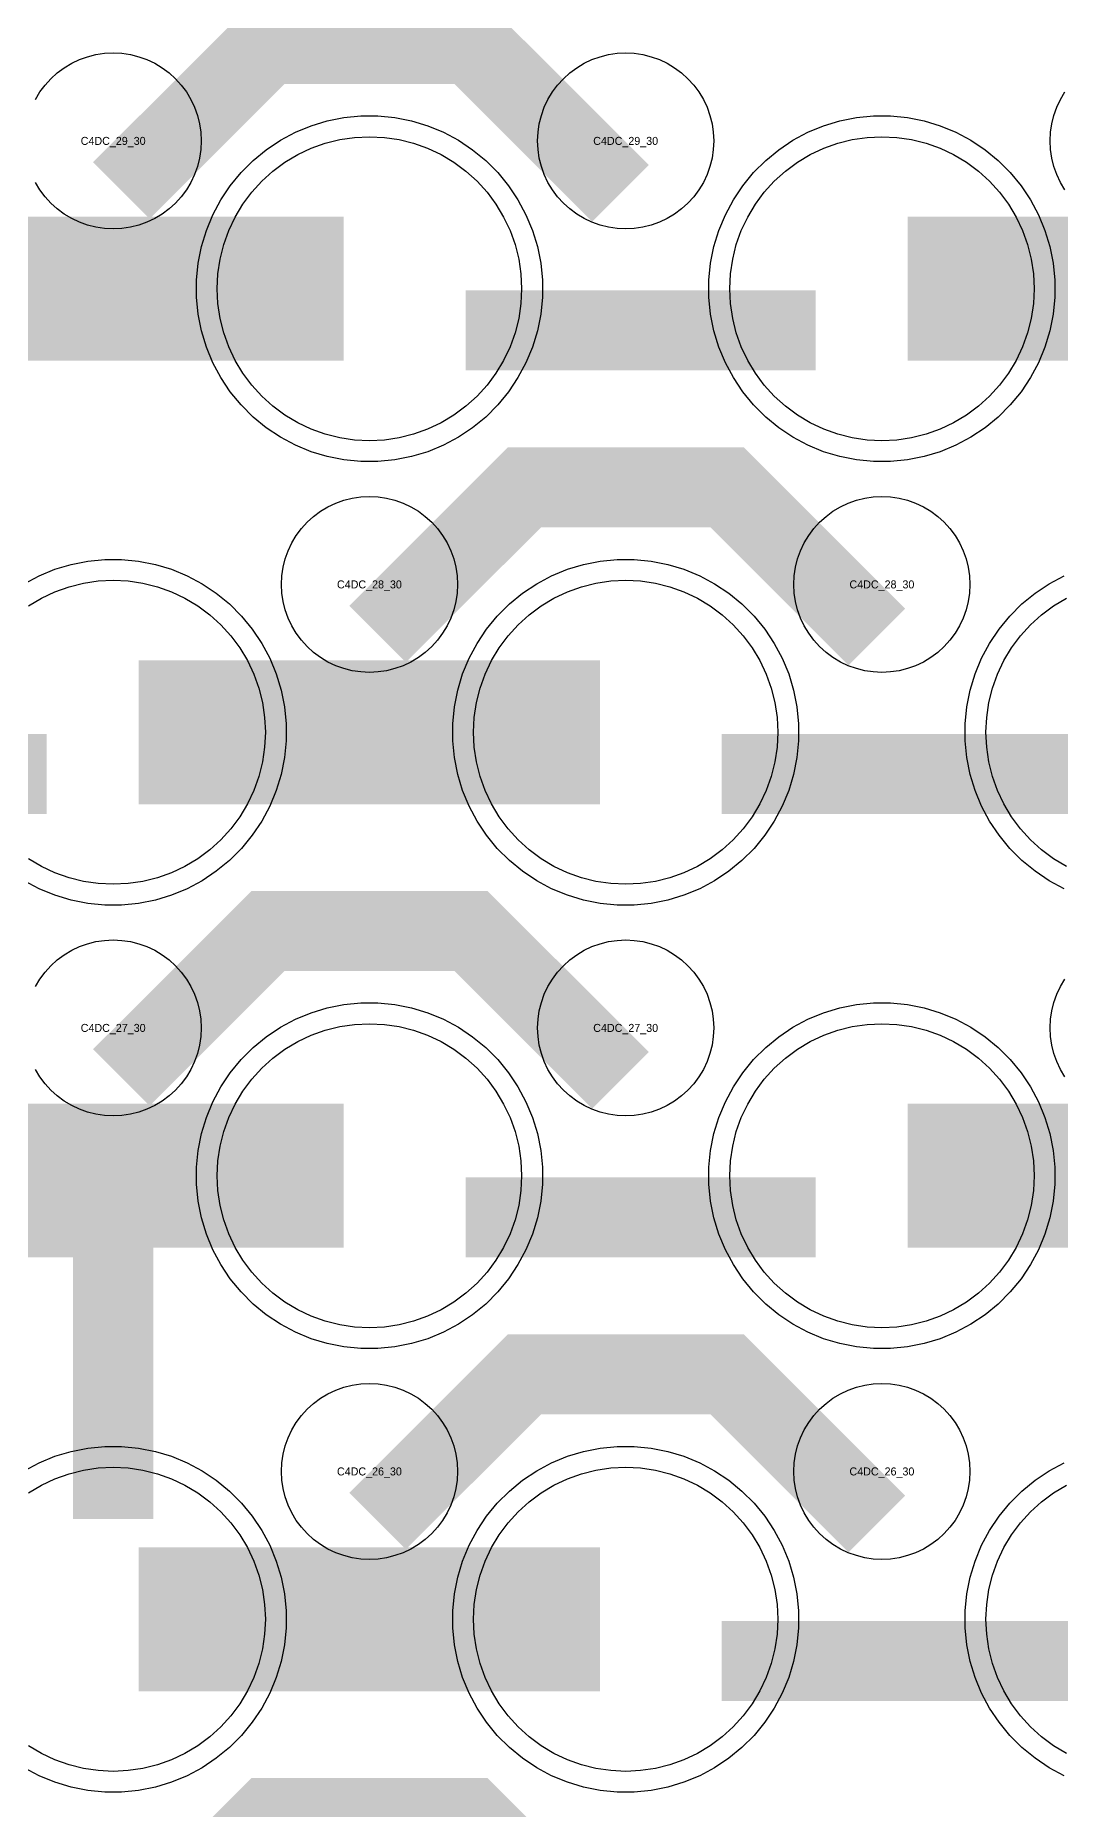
# Model space of a CAD drawing. Extents: x -11880 to 11880, y -14992 to 14992.
# Drawn here: x -2424 to -2104, y -11296 to -10742 of the extents above; entities that cross this region are included whole.
import ezdxf
from ezdxf.enums import TextEntityAlignment as Align

# ---------------------------------------------------------------- set-up
doc = ezdxf.new("R2010")
doc.units = 0
doc.header["$MEASUREMENT"] = 0
for name, color, linetype in [('GDS_775_DT_237', 138, 'CONTINUOUS'), ('RDL1_FS', 34, 'CONTINUOUS'), ('RDL_BS', 160, 'CONTINUOUS')]:
    doc.layers.add(name, color=color, linetype=linetype)

msp = doc.modelspace()

# ---------------------------------------------------------------- linework, layer by layer
at = {"layer": 'RDL1_FS'}
for points in [[(-2320, -10868.714), (-2324.657, -10868.485), (-2329.268, -10867.801), (-2333.791, -10866.669), (-2338.181, -10865.097), (-2342.395, -10863.105), (-2346.395, -10860.707), (-2350.14, -10857.929), (-2353.594, -10854.799), (-2356.724, -10851.345), (-2359.502, -10847.6), (-2361.9, -10843.6), (-2363.892, -10839.386), (-2365.464, -10834.996), (-2366.596, -10830.473), (-2367.28, -10825.862), (-2367.509, -10821.205), (-2367.28, -10816.548), (-2366.596, -10811.937), (-2365.464, -10807.414), (-2363.892, -10803.024), (-2361.9, -10798.81), (-2359.502, -10794.81), (-2356.724, -10791.065), (-2353.594, -10787.611), (-2350.14, -10784.481), (-2346.395, -10781.703), (-2342.395, -10779.305), (-2338.181, -10777.313), (-2333.791, -10775.741), (-2329.268, -10774.609), (-2324.657, -10773.925), (-2320, -10773.696), (-2315.343, -10773.925), (-2310.732, -10774.609), (-2306.209, -10775.741), (-2301.819, -10777.313), (-2297.605, -10779.305), (-2293.605, -10781.703), (-2289.86, -10784.481), (-2286.406, -10787.611), (-2283.276, -10791.065), (-2280.498, -10794.81), (-2278.1, -10798.81), (-2276.108, -10803.024), (-2274.536, -10807.414), (-2273.404, -10811.937), (-2272.72, -10816.548), (-2272.491, -10821.205), (-2272.72, -10825.862), (-2273.404, -10830.473), (-2274.536, -10834.996), (-2276.108, -10839.386), (-2278.1, -10843.6), (-2280.498, -10847.6), (-2283.276, -10851.345), (-2286.406, -10854.799), (-2289.86, -10857.929), (-2293.605, -10860.707), (-2297.605, -10863.105), (-2301.819, -10865.097), (-2306.209, -10866.669), (-2310.732, -10867.801), (-2315.343, -10868.485)], [(-2160, -10868.714), (-2164.657, -10868.485), (-2169.268, -10867.801), (-2173.791, -10866.669), (-2178.181, -10865.097), (-2182.395, -10863.105), (-2186.395, -10860.707), (-2190.14, -10857.929), (-2193.594, -10854.799), (-2196.724, -10851.345), (-2199.502, -10847.6), (-2201.9, -10843.6), (-2203.892, -10839.386), (-2205.464, -10834.996), (-2206.596, -10830.473), (-2207.28, -10825.862), (-2207.509, -10821.205), (-2207.28, -10816.548), (-2206.596, -10811.937), (-2205.464, -10807.414), (-2203.892, -10803.024), (-2201.9, -10798.81), (-2199.502, -10794.81), (-2196.724, -10791.065), (-2193.594, -10787.611), (-2190.14, -10784.481), (-2186.395, -10781.703), (-2182.395, -10779.305), (-2178.181, -10777.313), (-2173.791, -10775.741), (-2169.268, -10774.609), (-2164.657, -10773.925), (-2160, -10773.696), (-2155.343, -10773.925), (-2150.732, -10774.609), (-2146.209, -10775.741), (-2141.819, -10777.313), (-2137.605, -10779.305), (-2133.605, -10781.703), (-2129.86, -10784.481), (-2126.406, -10787.611), (-2123.276, -10791.065), (-2120.498, -10794.81), (-2118.1, -10798.81), (-2116.108, -10803.024), (-2114.536, -10807.414), (-2113.404, -10811.937), (-2112.72, -10816.548), (-2112.491, -10821.205), (-2112.72, -10825.862), (-2113.404, -10830.473), (-2114.536, -10834.996), (-2116.108, -10839.386), (-2118.1, -10843.6), (-2120.498, -10847.6), (-2123.276, -10851.345), (-2126.406, -10854.799), (-2129.86, -10857.929), (-2133.605, -10860.707), (-2137.605, -10863.105), (-2141.819, -10865.097), (-2146.209, -10866.669), (-2150.732, -10867.801), (-2155.343, -10868.485)], [(-2240, -11007.279), (-2244.657, -11007.05), (-2249.268, -11006.366), (-2253.791, -11005.234), (-2258.181, -11003.662), (-2262.395, -11001.67), (-2266.395, -10999.272), (-2270.14, -10996.494), (-2273.594, -10993.364), (-2276.724, -10989.91), (-2279.502, -10986.165), (-2281.9, -10982.165), (-2283.892, -10977.951), (-2285.464, -10973.561), (-2286.596, -10969.038), (-2287.28, -10964.427), (-2287.509, -10959.77), (-2287.28, -10955.113), (-2286.596, -10950.502), (-2285.464, -10945.979), (-2283.892, -10941.589), (-2281.9, -10937.375), (-2279.502, -10933.375), (-2276.724, -10929.63), (-2273.594, -10926.176), (-2270.14, -10923.046), (-2266.395, -10920.268), (-2262.395, -10917.87), (-2258.181, -10915.878), (-2253.791, -10914.306), (-2249.268, -10913.174), (-2244.657, -10912.49), (-2240, -10912.261), (-2235.343, -10912.49), (-2230.732, -10913.174), (-2226.209, -10914.306), (-2221.819, -10915.878), (-2217.605, -10917.87), (-2213.605, -10920.268), (-2209.86, -10923.046), (-2206.406, -10926.176), (-2203.276, -10929.63), (-2200.498, -10933.375), (-2198.1, -10937.375), (-2196.108, -10941.589), (-2194.536, -10945.979), (-2193.404, -10950.502), (-2192.72, -10955.113), (-2192.491, -10959.77), (-2192.72, -10964.427), (-2193.404, -10969.038), (-2194.536, -10973.561), (-2196.108, -10977.951), (-2198.1, -10982.165), (-2200.498, -10986.165), (-2203.276, -10989.91), (-2206.406, -10993.364), (-2209.86, -10996.494), (-2213.605, -10999.272), (-2217.605, -11001.67), (-2221.819, -11003.662), (-2226.209, -11005.234), (-2230.732, -11006.366), (-2235.343, -11007.05)], [(-2320, -11145.844), (-2324.657, -11145.615), (-2329.268, -11144.931), (-2333.791, -11143.799), (-2338.181, -11142.227), (-2342.395, -11140.235), (-2346.395, -11137.837), (-2350.14, -11135.059), (-2353.594, -11131.929), (-2356.724, -11128.475), (-2359.502, -11124.73), (-2361.9, -11120.73), (-2363.892, -11116.516), (-2365.464, -11112.126), (-2366.596, -11107.603), (-2367.28, -11102.992), (-2367.509, -11098.335), (-2367.28, -11093.678), (-2366.596, -11089.067), (-2365.464, -11084.544), (-2363.892, -11080.154), (-2361.9, -11075.94), (-2359.502, -11071.94), (-2356.724, -11068.195), (-2353.594, -11064.741), (-2350.14, -11061.611), (-2346.395, -11058.833), (-2342.395, -11056.435), (-2338.181, -11054.443), (-2333.791, -11052.871), (-2329.268, -11051.739), (-2324.657, -11051.055), (-2320, -11050.826), (-2315.343, -11051.055), (-2310.732, -11051.739), (-2306.209, -11052.871), (-2301.819, -11054.443), (-2297.605, -11056.435), (-2293.605, -11058.833), (-2289.86, -11061.611), (-2286.406, -11064.741), (-2283.276, -11068.195), (-2280.498, -11071.94), (-2278.1, -11075.94), (-2276.108, -11080.154), (-2274.536, -11084.544), (-2273.404, -11089.067), (-2272.72, -11093.678), (-2272.491, -11098.335), (-2272.72, -11102.992), (-2273.404, -11107.603), (-2274.536, -11112.126), (-2276.108, -11116.516), (-2278.1, -11120.73), (-2280.498, -11124.73), (-2283.276, -11128.475), (-2286.406, -11131.929), (-2289.86, -11135.059), (-2293.605, -11137.837), (-2297.605, -11140.235), (-2301.819, -11142.227), (-2306.209, -11143.799), (-2310.732, -11144.931), (-2315.343, -11145.615)], [(-2160, -11145.844), (-2164.657, -11145.615), (-2169.268, -11144.931), (-2173.791, -11143.799), (-2178.181, -11142.227), (-2182.395, -11140.235), (-2186.395, -11137.837), (-2190.14, -11135.059), (-2193.594, -11131.929), (-2196.724, -11128.475), (-2199.502, -11124.73), (-2201.9, -11120.73), (-2203.892, -11116.516), (-2205.464, -11112.126), (-2206.596, -11107.603), (-2207.28, -11102.992), (-2207.509, -11098.335), (-2207.28, -11093.678), (-2206.596, -11089.067), (-2205.464, -11084.544), (-2203.892, -11080.154), (-2201.9, -11075.94), (-2199.502, -11071.94), (-2196.724, -11068.195), (-2193.594, -11064.741), (-2190.14, -11061.611), (-2186.395, -11058.833), (-2182.395, -11056.435), (-2178.181, -11054.443), (-2173.791, -11052.871), (-2169.268, -11051.739), (-2164.657, -11051.055), (-2160, -11050.826), (-2155.343, -11051.055), (-2150.732, -11051.739), (-2146.209, -11052.871), (-2141.819, -11054.443), (-2137.605, -11056.435), (-2133.605, -11058.833), (-2129.86, -11061.611), (-2126.406, -11064.741), (-2123.276, -11068.195), (-2120.498, -11071.94), (-2118.1, -11075.94), (-2116.108, -11080.154), (-2114.536, -11084.544), (-2113.404, -11089.067), (-2112.72, -11093.678), (-2112.491, -11098.335), (-2112.72, -11102.992), (-2113.404, -11107.603), (-2114.536, -11112.126), (-2116.108, -11116.516), (-2118.1, -11120.73), (-2120.498, -11124.73), (-2123.276, -11128.475), (-2126.406, -11131.929), (-2129.86, -11135.059), (-2133.605, -11137.837), (-2137.605, -11140.235), (-2141.819, -11142.227), (-2146.209, -11143.799), (-2150.732, -11144.931), (-2155.343, -11145.615)], [(-2240, -11284.409), (-2244.657, -11284.18), (-2249.268, -11283.496), (-2253.791, -11282.364), (-2258.181, -11280.792), (-2262.395, -11278.8), (-2266.395, -11276.402), (-2270.14, -11273.624), (-2273.594, -11270.494), (-2276.724, -11267.04), (-2279.502, -11263.295), (-2281.9, -11259.295), (-2283.892, -11255.081), (-2285.464, -11250.691), (-2286.596, -11246.168), (-2287.28, -11241.557), (-2287.509, -11236.9), (-2287.28, -11232.243), (-2286.596, -11227.632), (-2285.464, -11223.109), (-2283.892, -11218.719), (-2281.9, -11214.505), (-2279.502, -11210.505), (-2276.724, -11206.76), (-2273.594, -11203.306), (-2270.14, -11200.176), (-2266.395, -11197.398), (-2262.395, -11195), (-2258.181, -11193.008), (-2253.791, -11191.436), (-2249.268, -11190.304), (-2244.657, -11189.62), (-2240, -11189.391), (-2235.343, -11189.62), (-2230.732, -11190.304), (-2226.209, -11191.436), (-2221.819, -11193.008), (-2217.605, -11195), (-2213.605, -11197.398), (-2209.86, -11200.176), (-2206.406, -11203.306), (-2203.276, -11206.76), (-2200.498, -11210.505), (-2198.1, -11214.505), (-2196.108, -11218.719), (-2194.536, -11223.109), (-2193.404, -11227.632), (-2192.72, -11232.243), (-2192.491, -11236.9), (-2192.72, -11241.557), (-2193.404, -11246.168), (-2194.536, -11250.691), (-2196.108, -11255.081), (-2198.1, -11259.295), (-2200.498, -11263.295), (-2203.276, -11267.04), (-2206.406, -11270.494), (-2209.86, -11273.624), (-2213.605, -11276.402), (-2217.605, -11278.8), (-2221.819, -11280.792), (-2226.209, -11282.364), (-2230.732, -11283.496), (-2235.343, -11284.18)]]:
    msp.add_lwpolyline(points, close=True, dxfattribs=at)
for points in [[(-2471.998, -10821.205, 45, 45, 0), (-2399.998, -10821.205, 45, 45, 0)], [(-2399.998, -10821.205, 45, 45, 0), (-2327.998, -10821.205, 45, 45, 0)], [(-2151.998, -10821.205, 45, 45, 0), (-2079.998, -10821.205, 45, 45, 0)], [(-2391.998, -10959.77, 45, 45, 0), (-2319.998, -10959.77, 45, 45, 0)], [(-2319.998, -10959.77, 45, 45, 0), (-2247.998, -10959.77, 45, 45, 0)], [(-2471.998, -11098.335, 45, 45, 0), (-2399.998, -11098.335, 45, 45, 0)], [(-2399.998, -11098.335, 45, 45, 0), (-2327.998, -11098.335, 45, 45, 0)], [(-2151.998, -11098.335, 45, 45, 0), (-2079.998, -11098.335, 45, 45, 0)], [(-2391.998, -11236.9, 45, 45, 0), (-2319.998, -11236.9, 45, 45, 0)], [(-2319.998, -11236.9, 45, 45, 0), (-2247.998, -11236.9, 45, 45, 0)]]:
    msp.add_lwpolyline(points, format="xyseb", dxfattribs=at)
for points in [[(-2426.395, -10920.268), (-2422.395, -10917.87), (-2418.181, -10915.878), (-2413.791, -10914.306), (-2409.268, -10913.174), (-2404.657, -10912.49), (-2400, -10912.261), (-2395.343, -10912.49), (-2390.732, -10913.174), (-2386.209, -10914.306), (-2381.819, -10915.878), (-2377.605, -10917.87), (-2373.605, -10920.268), (-2369.86, -10923.046), (-2366.406, -10926.176), (-2363.276, -10929.63), (-2360.498, -10933.375), (-2358.1, -10937.375), (-2356.108, -10941.589), (-2354.536, -10945.979), (-2353.404, -10950.502), (-2352.72, -10955.113), (-2352.491, -10959.77), (-2352.72, -10964.427), (-2353.404, -10969.038), (-2354.536, -10973.561), (-2356.108, -10977.951), (-2358.1, -10982.165), (-2360.498, -10986.165), (-2363.276, -10989.91), (-2366.406, -10993.364), (-2369.86, -10996.494), (-2373.605, -10999.272), (-2377.605, -11001.67), (-2381.819, -11003.662), (-2386.209, -11005.234), (-2390.732, -11006.366), (-2395.343, -11007.05), (-2400, -11007.279), (-2404.657, -11007.05), (-2409.268, -11006.366), (-2413.791, -11005.234), (-2418.181, -11003.662), (-2422.395, -11001.67), (-2426.395, -10999.272)], [(-2102.395, -11001.67), (-2106.395, -10999.272), (-2110.14, -10996.494), (-2113.594, -10993.364), (-2116.724, -10989.91), (-2119.502, -10986.165), (-2121.9, -10982.165), (-2123.892, -10977.951), (-2125.464, -10973.561), (-2126.596, -10969.038), (-2127.28, -10964.427), (-2127.509, -10959.77), (-2127.28, -10955.113), (-2126.596, -10950.502), (-2125.464, -10945.979), (-2123.892, -10941.589), (-2121.9, -10937.375), (-2119.502, -10933.375), (-2116.724, -10929.63), (-2113.594, -10926.176), (-2110.14, -10923.046), (-2106.395, -10920.268), (-2102.395, -10917.87)], [(-2426.395, -11197.398), (-2422.395, -11195), (-2418.181, -11193.008), (-2413.791, -11191.436), (-2409.268, -11190.304), (-2404.657, -11189.62), (-2400, -11189.391), (-2395.343, -11189.62), (-2390.732, -11190.304), (-2386.209, -11191.436), (-2381.819, -11193.008), (-2377.605, -11195), (-2373.605, -11197.398), (-2369.86, -11200.176), (-2366.406, -11203.306), (-2363.276, -11206.76), (-2360.498, -11210.505), (-2358.1, -11214.505), (-2356.108, -11218.719), (-2354.536, -11223.109), (-2353.404, -11227.632), (-2352.72, -11232.243), (-2352.491, -11236.9), (-2352.72, -11241.557), (-2353.404, -11246.168), (-2354.536, -11250.691), (-2356.108, -11255.081), (-2358.1, -11259.295), (-2360.498, -11263.295), (-2363.276, -11267.04), (-2366.406, -11270.494), (-2369.86, -11273.624), (-2373.605, -11276.402), (-2377.605, -11278.8), (-2381.819, -11280.792), (-2386.209, -11282.364), (-2390.732, -11283.496), (-2395.343, -11284.18), (-2400, -11284.409), (-2404.657, -11284.18), (-2409.268, -11283.496), (-2413.791, -11282.364), (-2418.181, -11280.792), (-2422.395, -11278.8), (-2426.395, -11276.402)], [(-2102.395, -11278.8), (-2106.395, -11276.402), (-2110.14, -11273.624), (-2113.594, -11270.494), (-2116.724, -11267.04), (-2119.502, -11263.295), (-2121.9, -11259.295), (-2123.892, -11255.081), (-2125.464, -11250.691), (-2126.596, -11246.168), (-2127.28, -11241.557), (-2127.509, -11236.9), (-2127.28, -11232.243), (-2126.596, -11227.632), (-2125.464, -11223.109), (-2123.892, -11218.719), (-2121.9, -11214.505), (-2119.502, -11210.505), (-2116.724, -11206.76), (-2113.594, -11203.306), (-2110.14, -11200.176), (-2106.395, -11197.398), (-2102.395, -11195)]]:
    msp.add_lwpolyline(points, dxfattribs=at)
at = {"layer": 'RDL_BS'}
for points in [[(-2397.438, -10790.519, 25, 25, 0), (-2351.623, -10744.704, 25, 25, 0), (-2318.07, -10744.704, 25, 25, 0)], [(-2241.599, -10791.418, 25, 25, 0), (-2288.313, -10744.704, 25, 25, 0), (-2318.071, -10744.704, 25, 25, 0)], [(-2289.984, -10834.218, 25, 25, 0), (-2180.719, -10834.218, 25, 25, 0)], [(-2317.438, -10929.084, 25, 25, 0), (-2271.623, -10883.269, 25, 25, 0), (-2238.07, -10883.269, 25, 25, 0)], [(-2161.599, -10929.983, 25, 25, 0), (-2208.313, -10883.269, 25, 25, 0), (-2238.071, -10883.269, 25, 25, 0)], [(-2529.984, -10972.783, 25, 25, 0), (-2420.719, -10972.783, 25, 25, 0)], [(-2209.984, -10972.783, 25, 25, 0), (-2100.719, -10972.783, 25, 25, 0)], [(-2397.438, -11067.649, 25, 25, 0), (-2351.623, -11021.834, 25, 25, 0), (-2318.07, -11021.834, 25, 25, 0)], [(-2241.599, -11068.548, 25, 25, 0), (-2288.313, -11021.834, 25, 25, 0), (-2318.071, -11021.834, 25, 25, 0)], [(-2400, -11205.625, 25, 25, 0), (-2400, -11098.848, 25, 25, 0)], [(-2387.5, -11111.348, 25, 25, 0), (-2473.333, -11111.348, 25, 25, 0)], [(-2427.056, -11111.348, 25, 25, 0), (-2468.26, -11111.348, 25, 25, 0)], [(-2289.984, -11111.348, 25, 25, 0), (-2180.719, -11111.348, 25, 25, 0)], [(-2400, -11129.317, 25, 25, 0), (-2400, -11174.937, 25, 25, 0)], [(-2317.438, -11206.214, 25, 25, 0), (-2271.623, -11160.399, 25, 25, 0), (-2238.07, -11160.399, 25, 25, 0)], [(-2161.599, -11207.113, 25, 25, 0), (-2208.313, -11160.399, 25, 25, 0), (-2238.071, -11160.399, 25, 25, 0)], [(-2209.984, -11249.913, 25, 25, 0), (-2100.719, -11249.913, 25, 25, 0)], [(-2397.438, -11344.774, 25, 25, 0), (-2351.623, -11298.959, 25, 25, 0), (-2318.07, -11298.959, 25, 25, 0)], [(-2241.599, -11345.673, 25, 25, 0), (-2288.313, -11298.959, 25, 25, 0), (-2318.071, -11298.959, 25, 25, 0)]]:
    msp.add_lwpolyline(points, format="xyseb", dxfattribs=at)
for points in [[(-2424.25, -10762.061), (-2422.857, -10759.737), (-2421.254, -10757.574), (-2419.442, -10755.575), (-2417.443, -10753.763), (-2415.28, -10752.16), (-2412.956, -10750.767), (-2410.519, -10749.615), (-2407.984, -10748.708), (-2405.365, -10748.051), (-2402.693, -10747.655), (-2400, -10747.523), (-2397.307, -10747.655), (-2394.635, -10748.051), (-2392.016, -10748.708), (-2389.481, -10749.615), (-2387.044, -10750.767), (-2384.72, -10752.16), (-2382.557, -10753.763), (-2380.558, -10755.575), (-2378.746, -10757.574), (-2377.143, -10759.737), (-2375.75, -10762.061), (-2374.598, -10764.498), (-2373.691, -10767.033), (-2373.034, -10769.652), (-2372.638, -10772.324), (-2372.506, -10775.017), (-2372.638, -10777.71), (-2373.034, -10780.382), (-2373.691, -10783.001), (-2374.598, -10785.536), (-2375.75, -10787.973), (-2377.143, -10790.297), (-2378.746, -10792.46), (-2380.558, -10794.459), (-2382.557, -10796.271), (-2384.72, -10797.874), (-2387.044, -10799.267), (-2389.481, -10800.419), (-2392.016, -10801.326), (-2394.635, -10801.983), (-2397.307, -10802.379), (-2400, -10802.511), (-2402.693, -10802.379), (-2405.365, -10801.983), (-2407.984, -10801.326), (-2410.519, -10800.419), (-2412.956, -10799.267), (-2415.28, -10797.874), (-2417.443, -10796.271), (-2419.442, -10794.459), (-2421.254, -10792.46), (-2422.857, -10790.297), (-2424.25, -10787.973)], [(-2102.857, -10790.297), (-2104.25, -10787.973), (-2105.402, -10785.536), (-2106.309, -10783.001), (-2106.966, -10780.382), (-2107.362, -10777.71), (-2107.494, -10775.017), (-2107.362, -10772.324), (-2106.966, -10769.652), (-2106.309, -10767.033), (-2105.402, -10764.498), (-2104.25, -10762.061), (-2102.857, -10759.737)], [(-2427.777, -10913.387), (-2423.115, -10910.895), (-2418.205, -10908.864), (-2413.165, -10907.333), (-2407.938, -10906.287), (-2402.644, -10905.77), (-2397.356, -10905.77), (-2392.062, -10906.287), (-2386.835, -10907.333), (-2381.795, -10908.864), (-2376.885, -10910.895), (-2372.223, -10913.387), (-2367.809, -10916.334), (-2363.708, -10919.696), (-2359.926, -10923.478), (-2356.564, -10927.579), (-2353.617, -10931.993), (-2351.125, -10936.655), (-2349.094, -10941.565), (-2347.563, -10946.605), (-2346.517, -10951.832), (-2346, -10957.126), (-2346, -10962.414), (-2346.517, -10967.708), (-2347.563, -10972.935), (-2349.094, -10977.975), (-2351.125, -10982.885), (-2353.617, -10987.547), (-2356.564, -10991.961), (-2359.926, -10996.062), (-2363.708, -10999.844), (-2367.809, -11003.206), (-2372.223, -11006.153), (-2376.885, -11008.645), (-2381.795, -11010.676), (-2386.835, -11012.207), (-2392.062, -11013.253), (-2397.356, -11013.77), (-2402.644, -11013.77), (-2407.938, -11013.253), (-2413.165, -11012.207), (-2418.205, -11010.676), (-2423.115, -11008.645), (-2427.777, -11006.153)], [(-2103.115, -11008.645), (-2107.777, -11006.153), (-2112.191, -11003.206), (-2116.292, -10999.844), (-2120.074, -10996.062), (-2123.436, -10991.961), (-2126.383, -10987.547), (-2128.875, -10982.885), (-2130.906, -10977.975), (-2132.437, -10972.935), (-2133.483, -10967.708), (-2134, -10962.414), (-2134, -10957.126), (-2133.483, -10951.832), (-2132.437, -10946.605), (-2130.906, -10941.565), (-2128.875, -10936.655), (-2126.383, -10931.993), (-2123.436, -10927.579), (-2120.074, -10923.478), (-2116.292, -10919.696), (-2112.191, -10916.334), (-2107.777, -10913.387), (-2103.115, -10910.895)], [(-2424.25, -11039.191), (-2422.857, -11036.867), (-2421.254, -11034.704), (-2419.442, -11032.705), (-2417.443, -11030.893), (-2415.28, -11029.29), (-2412.956, -11027.897), (-2410.519, -11026.745), (-2407.984, -11025.838), (-2405.365, -11025.181), (-2402.693, -11024.785), (-2400, -11024.653), (-2397.307, -11024.785), (-2394.635, -11025.181), (-2392.016, -11025.838), (-2389.481, -11026.745), (-2387.044, -11027.897), (-2384.72, -11029.29), (-2382.557, -11030.893), (-2380.558, -11032.705), (-2378.746, -11034.704), (-2377.143, -11036.867), (-2375.75, -11039.191), (-2374.598, -11041.628), (-2373.691, -11044.163), (-2373.034, -11046.782), (-2372.638, -11049.454), (-2372.506, -11052.147), (-2372.638, -11054.84), (-2373.034, -11057.512), (-2373.691, -11060.131), (-2374.598, -11062.666), (-2375.75, -11065.103), (-2377.143, -11067.427), (-2378.746, -11069.59), (-2380.558, -11071.589), (-2382.557, -11073.401), (-2384.72, -11075.004), (-2387.044, -11076.397), (-2389.481, -11077.549), (-2392.016, -11078.456), (-2394.635, -11079.113), (-2397.307, -11079.509), (-2400, -11079.641), (-2402.693, -11079.509), (-2405.365, -11079.113), (-2407.984, -11078.456), (-2410.519, -11077.549), (-2412.956, -11076.397), (-2415.28, -11075.004), (-2417.443, -11073.401), (-2419.442, -11071.589), (-2421.254, -11069.59), (-2422.857, -11067.427), (-2424.25, -11065.103)], [(-2102.857, -11067.427), (-2104.25, -11065.103), (-2105.402, -11062.666), (-2106.309, -11060.131), (-2106.966, -11057.512), (-2107.362, -11054.84), (-2107.494, -11052.147), (-2107.362, -11049.454), (-2106.966, -11046.782), (-2106.309, -11044.163), (-2105.402, -11041.628), (-2104.25, -11039.191), (-2102.857, -11036.867)], [(-2427.777, -11190.517), (-2423.115, -11188.025), (-2418.205, -11185.994), (-2413.165, -11184.463), (-2407.938, -11183.417), (-2402.644, -11182.9), (-2397.356, -11182.9), (-2392.062, -11183.417), (-2386.835, -11184.463), (-2381.795, -11185.994), (-2376.885, -11188.025), (-2372.223, -11190.517), (-2367.809, -11193.464), (-2363.708, -11196.826), (-2359.926, -11200.608), (-2356.564, -11204.709), (-2353.617, -11209.123), (-2351.125, -11213.785), (-2349.094, -11218.695), (-2347.563, -11223.735), (-2346.517, -11228.962), (-2346, -11234.256), (-2346, -11239.544), (-2346.517, -11244.838), (-2347.563, -11250.065), (-2349.094, -11255.105), (-2351.125, -11260.015), (-2353.617, -11264.677), (-2356.564, -11269.091), (-2359.926, -11273.192), (-2363.708, -11276.974), (-2367.809, -11280.336), (-2372.223, -11283.283), (-2376.885, -11285.775), (-2381.795, -11287.806), (-2386.835, -11289.337), (-2392.062, -11290.383), (-2397.356, -11290.9), (-2402.644, -11290.9), (-2407.938, -11290.383), (-2413.165, -11289.337), (-2418.205, -11287.806), (-2423.115, -11285.775), (-2427.777, -11283.283)], [(-2103.115, -11285.775), (-2107.777, -11283.283), (-2112.191, -11280.336), (-2116.292, -11276.974), (-2120.074, -11273.192), (-2123.436, -11269.091), (-2126.383, -11264.677), (-2128.875, -11260.015), (-2130.906, -11255.105), (-2132.437, -11250.065), (-2133.483, -11244.838), (-2134, -11239.544), (-2134, -11234.256), (-2133.483, -11228.962), (-2132.437, -11223.735), (-2130.906, -11218.695), (-2128.875, -11213.785), (-2126.383, -11209.123), (-2123.436, -11204.709), (-2120.074, -11200.608), (-2116.292, -11196.826), (-2112.191, -11193.464), (-2107.777, -11190.517), (-2103.115, -11188.025)]]:
    msp.add_lwpolyline(points, dxfattribs=at)
for points in [[(-2240, -10802.511), (-2242.693, -10802.379), (-2245.365, -10801.983), (-2247.984, -10801.326), (-2250.519, -10800.419), (-2252.956, -10799.267), (-2255.28, -10797.874), (-2257.443, -10796.271), (-2259.442, -10794.459), (-2261.254, -10792.46), (-2262.857, -10790.297), (-2264.25, -10787.973), (-2265.402, -10785.536), (-2266.309, -10783.001), (-2266.966, -10780.382), (-2267.362, -10777.71), (-2267.494, -10775.017), (-2267.362, -10772.324), (-2266.966, -10769.652), (-2266.309, -10767.033), (-2265.402, -10764.498), (-2264.25, -10762.061), (-2262.857, -10759.737), (-2261.254, -10757.574), (-2259.442, -10755.575), (-2257.443, -10753.763), (-2255.28, -10752.16), (-2252.956, -10750.767), (-2250.519, -10749.615), (-2247.984, -10748.708), (-2245.365, -10748.051), (-2242.693, -10747.655), (-2240, -10747.523), (-2237.307, -10747.655), (-2234.635, -10748.051), (-2232.016, -10748.708), (-2229.481, -10749.615), (-2227.044, -10750.767), (-2224.72, -10752.16), (-2222.557, -10753.763), (-2220.558, -10755.575), (-2218.746, -10757.574), (-2217.143, -10759.737), (-2215.75, -10762.061), (-2214.598, -10764.498), (-2213.691, -10767.033), (-2213.034, -10769.652), (-2212.638, -10772.324), (-2212.506, -10775.017), (-2212.638, -10777.71), (-2213.034, -10780.382), (-2213.691, -10783.001), (-2214.598, -10785.536), (-2215.75, -10787.973), (-2217.143, -10790.297), (-2218.746, -10792.46), (-2220.558, -10794.459), (-2222.557, -10796.271), (-2224.72, -10797.874), (-2227.044, -10799.267), (-2229.481, -10800.419), (-2232.016, -10801.326), (-2234.635, -10801.983), (-2237.307, -10802.379)], [(-2322.644, -10875.205), (-2327.938, -10874.688), (-2333.165, -10873.642), (-2338.205, -10872.111), (-2343.115, -10870.08), (-2347.777, -10867.588), (-2352.191, -10864.641), (-2356.292, -10861.279), (-2360.074, -10857.497), (-2363.436, -10853.396), (-2366.383, -10848.982), (-2368.875, -10844.32), (-2370.906, -10839.41), (-2372.437, -10834.37), (-2373.483, -10829.143), (-2374, -10823.849), (-2374, -10818.561), (-2373.483, -10813.267), (-2372.437, -10808.04), (-2370.906, -10803), (-2368.875, -10798.09), (-2366.383, -10793.428), (-2363.436, -10789.014), (-2360.074, -10784.913), (-2356.292, -10781.131), (-2352.191, -10777.769), (-2347.777, -10774.822), (-2343.115, -10772.33), (-2338.205, -10770.299), (-2333.165, -10768.768), (-2327.938, -10767.722), (-2322.644, -10767.205), (-2317.356, -10767.205), (-2312.062, -10767.722), (-2306.835, -10768.768), (-2301.795, -10770.299), (-2296.885, -10772.33), (-2292.223, -10774.822), (-2287.809, -10777.769), (-2283.708, -10781.131), (-2279.926, -10784.913), (-2276.564, -10789.014), (-2273.617, -10793.428), (-2271.125, -10798.09), (-2269.094, -10803), (-2267.563, -10808.04), (-2266.517, -10813.267), (-2266, -10818.561), (-2266, -10823.849), (-2266.517, -10829.143), (-2267.563, -10834.37), (-2269.094, -10839.41), (-2271.125, -10844.32), (-2273.617, -10848.982), (-2276.564, -10853.396), (-2279.926, -10857.497), (-2283.708, -10861.279), (-2287.809, -10864.641), (-2292.223, -10867.588), (-2296.885, -10870.08), (-2301.795, -10872.111), (-2306.835, -10873.642), (-2312.062, -10874.688), (-2317.356, -10875.205)], [(-2162.644, -10875.205), (-2167.938, -10874.688), (-2173.165, -10873.642), (-2178.205, -10872.111), (-2183.115, -10870.08), (-2187.777, -10867.588), (-2192.191, -10864.641), (-2196.292, -10861.279), (-2200.074, -10857.497), (-2203.436, -10853.396), (-2206.383, -10848.982), (-2208.875, -10844.32), (-2210.906, -10839.41), (-2212.437, -10834.37), (-2213.483, -10829.143), (-2214, -10823.849), (-2214, -10818.561), (-2213.483, -10813.267), (-2212.437, -10808.04), (-2210.906, -10803), (-2208.875, -10798.09), (-2206.383, -10793.428), (-2203.436, -10789.014), (-2200.074, -10784.913), (-2196.292, -10781.131), (-2192.191, -10777.769), (-2187.777, -10774.822), (-2183.115, -10772.33), (-2178.205, -10770.299), (-2173.165, -10768.768), (-2167.938, -10767.722), (-2162.644, -10767.205), (-2157.356, -10767.205), (-2152.062, -10767.722), (-2146.835, -10768.768), (-2141.795, -10770.299), (-2136.885, -10772.33), (-2132.223, -10774.822), (-2127.809, -10777.769), (-2123.708, -10781.131), (-2119.926, -10784.913), (-2116.564, -10789.014), (-2113.617, -10793.428), (-2111.125, -10798.09), (-2109.094, -10803), (-2107.563, -10808.04), (-2106.517, -10813.267), (-2106, -10818.561), (-2106, -10823.849), (-2106.517, -10829.143), (-2107.563, -10834.37), (-2109.094, -10839.41), (-2111.125, -10844.32), (-2113.617, -10848.982), (-2116.564, -10853.396), (-2119.926, -10857.497), (-2123.708, -10861.279), (-2127.809, -10864.641), (-2132.223, -10867.588), (-2136.885, -10870.08), (-2141.795, -10872.111), (-2146.835, -10873.642), (-2152.062, -10874.688), (-2157.356, -10875.205)], [(-2320, -10941.076), (-2322.693, -10940.944), (-2325.365, -10940.548), (-2327.984, -10939.891), (-2330.519, -10938.984), (-2332.956, -10937.832), (-2335.28, -10936.439), (-2337.443, -10934.836), (-2339.442, -10933.024), (-2341.254, -10931.025), (-2342.857, -10928.862), (-2344.25, -10926.538), (-2345.402, -10924.101), (-2346.309, -10921.566), (-2346.966, -10918.947), (-2347.362, -10916.275), (-2347.494, -10913.582), (-2347.362, -10910.889), (-2346.966, -10908.217), (-2346.309, -10905.598), (-2345.402, -10903.063), (-2344.25, -10900.626), (-2342.857, -10898.302), (-2341.254, -10896.139), (-2339.442, -10894.14), (-2337.443, -10892.328), (-2335.28, -10890.725), (-2332.956, -10889.332), (-2330.519, -10888.18), (-2327.984, -10887.273), (-2325.365, -10886.616), (-2322.693, -10886.22), (-2320, -10886.088), (-2317.307, -10886.22), (-2314.635, -10886.616), (-2312.016, -10887.273), (-2309.481, -10888.18), (-2307.044, -10889.332), (-2304.72, -10890.725), (-2302.557, -10892.328), (-2300.558, -10894.14), (-2298.746, -10896.139), (-2297.143, -10898.302), (-2295.75, -10900.626), (-2294.598, -10903.063), (-2293.691, -10905.598), (-2293.034, -10908.217), (-2292.638, -10910.889), (-2292.506, -10913.582), (-2292.638, -10916.275), (-2293.034, -10918.947), (-2293.691, -10921.566), (-2294.598, -10924.101), (-2295.75, -10926.538), (-2297.143, -10928.862), (-2298.746, -10931.025), (-2300.558, -10933.024), (-2302.557, -10934.836), (-2304.72, -10936.439), (-2307.044, -10937.832), (-2309.481, -10938.984), (-2312.016, -10939.891), (-2314.635, -10940.548), (-2317.307, -10940.944)], [(-2160, -10941.076), (-2162.693, -10940.944), (-2165.365, -10940.548), (-2167.984, -10939.891), (-2170.519, -10938.984), (-2172.956, -10937.832), (-2175.28, -10936.439), (-2177.443, -10934.836), (-2179.442, -10933.024), (-2181.254, -10931.025), (-2182.857, -10928.862), (-2184.25, -10926.538), (-2185.402, -10924.101), (-2186.309, -10921.566), (-2186.966, -10918.947), (-2187.362, -10916.275), (-2187.494, -10913.582), (-2187.362, -10910.889), (-2186.966, -10908.217), (-2186.309, -10905.598), (-2185.402, -10903.063), (-2184.25, -10900.626), (-2182.857, -10898.302), (-2181.254, -10896.139), (-2179.442, -10894.14), (-2177.443, -10892.328), (-2175.28, -10890.725), (-2172.956, -10889.332), (-2170.519, -10888.18), (-2167.984, -10887.273), (-2165.365, -10886.616), (-2162.693, -10886.22), (-2160, -10886.088), (-2157.307, -10886.22), (-2154.635, -10886.616), (-2152.016, -10887.273), (-2149.481, -10888.18), (-2147.044, -10889.332), (-2144.72, -10890.725), (-2142.557, -10892.328), (-2140.558, -10894.14), (-2138.746, -10896.139), (-2137.143, -10898.302), (-2135.75, -10900.626), (-2134.598, -10903.063), (-2133.691, -10905.598), (-2133.034, -10908.217), (-2132.638, -10910.889), (-2132.506, -10913.582), (-2132.638, -10916.275), (-2133.034, -10918.947), (-2133.691, -10921.566), (-2134.598, -10924.101), (-2135.75, -10926.538), (-2137.143, -10928.862), (-2138.746, -10931.025), (-2140.558, -10933.024), (-2142.557, -10934.836), (-2144.72, -10936.439), (-2147.044, -10937.832), (-2149.481, -10938.984), (-2152.016, -10939.891), (-2154.635, -10940.548), (-2157.307, -10940.944)], [(-2242.644, -11013.77), (-2247.938, -11013.253), (-2253.165, -11012.207), (-2258.205, -11010.676), (-2263.115, -11008.645), (-2267.777, -11006.153), (-2272.191, -11003.206), (-2276.292, -10999.844), (-2280.074, -10996.062), (-2283.436, -10991.961), (-2286.383, -10987.547), (-2288.875, -10982.885), (-2290.906, -10977.975), (-2292.437, -10972.935), (-2293.483, -10967.708), (-2294, -10962.414), (-2294, -10957.126), (-2293.483, -10951.832), (-2292.437, -10946.605), (-2290.906, -10941.565), (-2288.875, -10936.655), (-2286.383, -10931.993), (-2283.436, -10927.579), (-2280.074, -10923.478), (-2276.292, -10919.696), (-2272.191, -10916.334), (-2267.777, -10913.387), (-2263.115, -10910.895), (-2258.205, -10908.864), (-2253.165, -10907.333), (-2247.938, -10906.287), (-2242.644, -10905.77), (-2237.356, -10905.77), (-2232.062, -10906.287), (-2226.835, -10907.333), (-2221.795, -10908.864), (-2216.885, -10910.895), (-2212.223, -10913.387), (-2207.809, -10916.334), (-2203.708, -10919.696), (-2199.926, -10923.478), (-2196.564, -10927.579), (-2193.617, -10931.993), (-2191.125, -10936.655), (-2189.094, -10941.565), (-2187.563, -10946.605), (-2186.517, -10951.832), (-2186, -10957.126), (-2186, -10962.414), (-2186.517, -10967.708), (-2187.563, -10972.935), (-2189.094, -10977.975), (-2191.125, -10982.885), (-2193.617, -10987.547), (-2196.564, -10991.961), (-2199.926, -10996.062), (-2203.708, -10999.844), (-2207.809, -11003.206), (-2212.223, -11006.153), (-2216.885, -11008.645), (-2221.795, -11010.676), (-2226.835, -11012.207), (-2232.062, -11013.253), (-2237.356, -11013.77)], [(-2240, -11079.641), (-2242.693, -11079.509), (-2245.365, -11079.113), (-2247.984, -11078.456), (-2250.519, -11077.549), (-2252.956, -11076.397), (-2255.28, -11075.004), (-2257.443, -11073.401), (-2259.442, -11071.589), (-2261.254, -11069.59), (-2262.857, -11067.427), (-2264.25, -11065.103), (-2265.402, -11062.666), (-2266.309, -11060.131), (-2266.966, -11057.512), (-2267.362, -11054.84), (-2267.494, -11052.147), (-2267.362, -11049.454), (-2266.966, -11046.782), (-2266.309, -11044.163), (-2265.402, -11041.628), (-2264.25, -11039.191), (-2262.857, -11036.867), (-2261.254, -11034.704), (-2259.442, -11032.705), (-2257.443, -11030.893), (-2255.28, -11029.29), (-2252.956, -11027.897), (-2250.519, -11026.745), (-2247.984, -11025.838), (-2245.365, -11025.181), (-2242.693, -11024.785), (-2240, -11024.653), (-2237.307, -11024.785), (-2234.635, -11025.181), (-2232.016, -11025.838), (-2229.481, -11026.745), (-2227.044, -11027.897), (-2224.72, -11029.29), (-2222.557, -11030.893), (-2220.558, -11032.705), (-2218.746, -11034.704), (-2217.143, -11036.867), (-2215.75, -11039.191), (-2214.598, -11041.628), (-2213.691, -11044.163), (-2213.034, -11046.782), (-2212.638, -11049.454), (-2212.506, -11052.147), (-2212.638, -11054.84), (-2213.034, -11057.512), (-2213.691, -11060.131), (-2214.598, -11062.666), (-2215.75, -11065.103), (-2217.143, -11067.427), (-2218.746, -11069.59), (-2220.558, -11071.589), (-2222.557, -11073.401), (-2224.72, -11075.004), (-2227.044, -11076.397), (-2229.481, -11077.549), (-2232.016, -11078.456), (-2234.635, -11079.113), (-2237.307, -11079.509)], [(-2322.644, -11152.335), (-2327.938, -11151.818), (-2333.165, -11150.772), (-2338.205, -11149.241), (-2343.115, -11147.21), (-2347.777, -11144.718), (-2352.191, -11141.771), (-2356.292, -11138.409), (-2360.074, -11134.627), (-2363.436, -11130.526), (-2366.383, -11126.112), (-2368.875, -11121.45), (-2370.906, -11116.54), (-2372.437, -11111.5), (-2373.483, -11106.273), (-2374, -11100.979), (-2374, -11095.691), (-2373.483, -11090.397), (-2372.437, -11085.17), (-2370.906, -11080.13), (-2368.875, -11075.22), (-2366.383, -11070.558), (-2363.436, -11066.144), (-2360.074, -11062.043), (-2356.292, -11058.261), (-2352.191, -11054.899), (-2347.777, -11051.952), (-2343.115, -11049.46), (-2338.205, -11047.429), (-2333.165, -11045.898), (-2327.938, -11044.852), (-2322.644, -11044.335), (-2317.356, -11044.335), (-2312.062, -11044.852), (-2306.835, -11045.898), (-2301.795, -11047.429), (-2296.885, -11049.46), (-2292.223, -11051.952), (-2287.809, -11054.899), (-2283.708, -11058.261), (-2279.926, -11062.043), (-2276.564, -11066.144), (-2273.617, -11070.558), (-2271.125, -11075.22), (-2269.094, -11080.13), (-2267.563, -11085.17), (-2266.517, -11090.397), (-2266, -11095.691), (-2266, -11100.979), (-2266.517, -11106.273), (-2267.563, -11111.5), (-2269.094, -11116.54), (-2271.125, -11121.45), (-2273.617, -11126.112), (-2276.564, -11130.526), (-2279.926, -11134.627), (-2283.708, -11138.409), (-2287.809, -11141.771), (-2292.223, -11144.718), (-2296.885, -11147.21), (-2301.795, -11149.241), (-2306.835, -11150.772), (-2312.062, -11151.818), (-2317.356, -11152.335)], [(-2162.644, -11152.335), (-2167.938, -11151.818), (-2173.165, -11150.772), (-2178.205, -11149.241), (-2183.115, -11147.21), (-2187.777, -11144.718), (-2192.191, -11141.771), (-2196.292, -11138.409), (-2200.074, -11134.627), (-2203.436, -11130.526), (-2206.383, -11126.112), (-2208.875, -11121.45), (-2210.906, -11116.54), (-2212.437, -11111.5), (-2213.483, -11106.273), (-2214, -11100.979), (-2214, -11095.691), (-2213.483, -11090.397), (-2212.437, -11085.17), (-2210.906, -11080.13), (-2208.875, -11075.22), (-2206.383, -11070.558), (-2203.436, -11066.144), (-2200.074, -11062.043), (-2196.292, -11058.261), (-2192.191, -11054.899), (-2187.777, -11051.952), (-2183.115, -11049.46), (-2178.205, -11047.429), (-2173.165, -11045.898), (-2167.938, -11044.852), (-2162.644, -11044.335), (-2157.356, -11044.335), (-2152.062, -11044.852), (-2146.835, -11045.898), (-2141.795, -11047.429), (-2136.885, -11049.46), (-2132.223, -11051.952), (-2127.809, -11054.899), (-2123.708, -11058.261), (-2119.926, -11062.043), (-2116.564, -11066.144), (-2113.617, -11070.558), (-2111.125, -11075.22), (-2109.094, -11080.13), (-2107.563, -11085.17), (-2106.517, -11090.397), (-2106, -11095.691), (-2106, -11100.979), (-2106.517, -11106.273), (-2107.563, -11111.5), (-2109.094, -11116.54), (-2111.125, -11121.45), (-2113.617, -11126.112), (-2116.564, -11130.526), (-2119.926, -11134.627), (-2123.708, -11138.409), (-2127.809, -11141.771), (-2132.223, -11144.718), (-2136.885, -11147.21), (-2141.795, -11149.241), (-2146.835, -11150.772), (-2152.062, -11151.818), (-2157.356, -11152.335)], [(-2320, -11218.206), (-2322.693, -11218.074), (-2325.365, -11217.678), (-2327.984, -11217.021), (-2330.519, -11216.114), (-2332.956, -11214.962), (-2335.28, -11213.569), (-2337.443, -11211.966), (-2339.442, -11210.154), (-2341.254, -11208.155), (-2342.857, -11205.992), (-2344.25, -11203.668), (-2345.402, -11201.231), (-2346.309, -11198.696), (-2346.966, -11196.077), (-2347.362, -11193.405), (-2347.494, -11190.712), (-2347.362, -11188.019), (-2346.966, -11185.347), (-2346.309, -11182.728), (-2345.402, -11180.193), (-2344.25, -11177.756), (-2342.857, -11175.432), (-2341.254, -11173.269), (-2339.442, -11171.27), (-2337.443, -11169.458), (-2335.28, -11167.855), (-2332.956, -11166.462), (-2330.519, -11165.31), (-2327.984, -11164.403), (-2325.365, -11163.746), (-2322.693, -11163.35), (-2320, -11163.218), (-2317.307, -11163.35), (-2314.635, -11163.746), (-2312.016, -11164.403), (-2309.481, -11165.31), (-2307.044, -11166.462), (-2304.72, -11167.855), (-2302.557, -11169.458), (-2300.558, -11171.27), (-2298.746, -11173.269), (-2297.143, -11175.432), (-2295.75, -11177.756), (-2294.598, -11180.193), (-2293.691, -11182.728), (-2293.034, -11185.347), (-2292.638, -11188.019), (-2292.506, -11190.712), (-2292.638, -11193.405), (-2293.034, -11196.077), (-2293.691, -11198.696), (-2294.598, -11201.231), (-2295.75, -11203.668), (-2297.143, -11205.992), (-2298.746, -11208.155), (-2300.558, -11210.154), (-2302.557, -11211.966), (-2304.72, -11213.569), (-2307.044, -11214.962), (-2309.481, -11216.114), (-2312.016, -11217.021), (-2314.635, -11217.678), (-2317.307, -11218.074)], [(-2160, -11218.206), (-2162.693, -11218.074), (-2165.365, -11217.678), (-2167.984, -11217.021), (-2170.519, -11216.114), (-2172.956, -11214.962), (-2175.28, -11213.569), (-2177.443, -11211.966), (-2179.442, -11210.154), (-2181.254, -11208.155), (-2182.857, -11205.992), (-2184.25, -11203.668), (-2185.402, -11201.231), (-2186.309, -11198.696), (-2186.966, -11196.077), (-2187.362, -11193.405), (-2187.494, -11190.712), (-2187.362, -11188.019), (-2186.966, -11185.347), (-2186.309, -11182.728), (-2185.402, -11180.193), (-2184.25, -11177.756), (-2182.857, -11175.432), (-2181.254, -11173.269), (-2179.442, -11171.27), (-2177.443, -11169.458), (-2175.28, -11167.855), (-2172.956, -11166.462), (-2170.519, -11165.31), (-2167.984, -11164.403), (-2165.365, -11163.746), (-2162.693, -11163.35), (-2160, -11163.218), (-2157.307, -11163.35), (-2154.635, -11163.746), (-2152.016, -11164.403), (-2149.481, -11165.31), (-2147.044, -11166.462), (-2144.72, -11167.855), (-2142.557, -11169.458), (-2140.558, -11171.27), (-2138.746, -11173.269), (-2137.143, -11175.432), (-2135.75, -11177.756), (-2134.598, -11180.193), (-2133.691, -11182.728), (-2133.034, -11185.347), (-2132.638, -11188.019), (-2132.506, -11190.712), (-2132.638, -11193.405), (-2133.034, -11196.077), (-2133.691, -11198.696), (-2134.598, -11201.231), (-2135.75, -11203.668), (-2137.143, -11205.992), (-2138.746, -11208.155), (-2140.558, -11210.154), (-2142.557, -11211.966), (-2144.72, -11213.569), (-2147.044, -11214.962), (-2149.481, -11216.114), (-2152.016, -11217.021), (-2154.635, -11217.678), (-2157.307, -11218.074)], [(-2242.644, -11290.9), (-2247.938, -11290.383), (-2253.165, -11289.337), (-2258.205, -11287.806), (-2263.115, -11285.775), (-2267.777, -11283.283), (-2272.191, -11280.336), (-2276.292, -11276.974), (-2280.074, -11273.192), (-2283.436, -11269.091), (-2286.383, -11264.677), (-2288.875, -11260.015), (-2290.906, -11255.105), (-2292.437, -11250.065), (-2293.483, -11244.838), (-2294, -11239.544), (-2294, -11234.256), (-2293.483, -11228.962), (-2292.437, -11223.735), (-2290.906, -11218.695), (-2288.875, -11213.785), (-2286.383, -11209.123), (-2283.436, -11204.709), (-2280.074, -11200.608), (-2276.292, -11196.826), (-2272.191, -11193.464), (-2267.777, -11190.517), (-2263.115, -11188.025), (-2258.205, -11185.994), (-2253.165, -11184.463), (-2247.938, -11183.417), (-2242.644, -11182.9), (-2237.356, -11182.9), (-2232.062, -11183.417), (-2226.835, -11184.463), (-2221.795, -11185.994), (-2216.885, -11188.025), (-2212.223, -11190.517), (-2207.809, -11193.464), (-2203.708, -11196.826), (-2199.926, -11200.608), (-2196.564, -11204.709), (-2193.617, -11209.123), (-2191.125, -11213.785), (-2189.094, -11218.695), (-2187.563, -11223.735), (-2186.517, -11228.962), (-2186, -11234.256), (-2186, -11239.544), (-2186.517, -11244.838), (-2187.563, -11250.065), (-2189.094, -11255.105), (-2191.125, -11260.015), (-2193.617, -11264.677), (-2196.564, -11269.091), (-2199.926, -11273.192), (-2203.708, -11276.974), (-2207.809, -11280.336), (-2212.223, -11283.283), (-2216.885, -11285.775), (-2221.795, -11287.806), (-2226.835, -11289.337), (-2232.062, -11290.383), (-2237.356, -11290.9)]]:
    msp.add_lwpolyline(points, close=True, dxfattribs=at)

# ---------------------------------------------------------------- texts
at = {"layer": 'GDS_775_DT_237'}
for s, p in [('C4DC_29_30', (-2400, -10775.017)), ('C4DC_29_30', (-2400, -10775.017)), ('C4DC_29_30', (-2240, -10775.017)), ('C4DC_29_30', (-2240, -10775.017)), ('C4DC_28_30', (-2320, -10913.582)), ('C4DC_28_30', (-2320, -10913.582)), ('C4DC_28_30', (-2160, -10913.582)), ('C4DC_28_30', (-2160, -10913.582)), ('C4DC_27_30', (-2400, -11052.147)), ('C4DC_27_30', (-2400, -11052.147)), ('C4DC_27_30', (-2240, -11052.147)), ('C4DC_27_30', (-2240, -11052.147)), ('C4DC_26_30', (-2320, -11190.712)), ('C4DC_26_30', (-2320, -11190.712)), ('C4DC_26_30', (-2160, -11190.712)), ('C4DC_26_30', (-2160, -11190.712))]:
    msp.add_text(s, height=2.5, dxfattribs=at).set_placement(p, align=Align.MIDDLE_CENTER)

doc.saveas('drawing.dxf')
